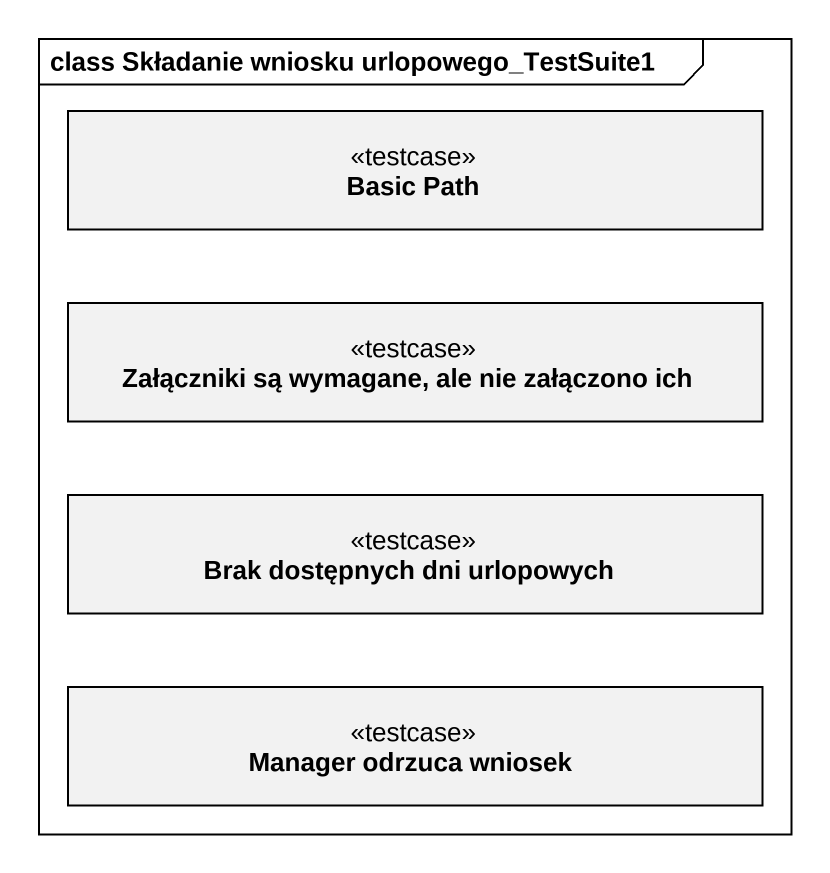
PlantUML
@startuml
mainframe class Składanie wniosku urlopowego_TestSuite1
hide circle
hide empty members
class "Basic Path" as Basic_Path <<testcase>>
class "Załączniki są wymagane, ale nie załączono ich" as Załączniki_są_wymagane_ale <<testcase>>
class "Brak dostępnych dni urlopowych" as Brak_dostępnych_dni <<testcase>>
class "Manager odrzuca wniosek" as Manager_odrzuca_wniosek <<testcase>>
@enduml
